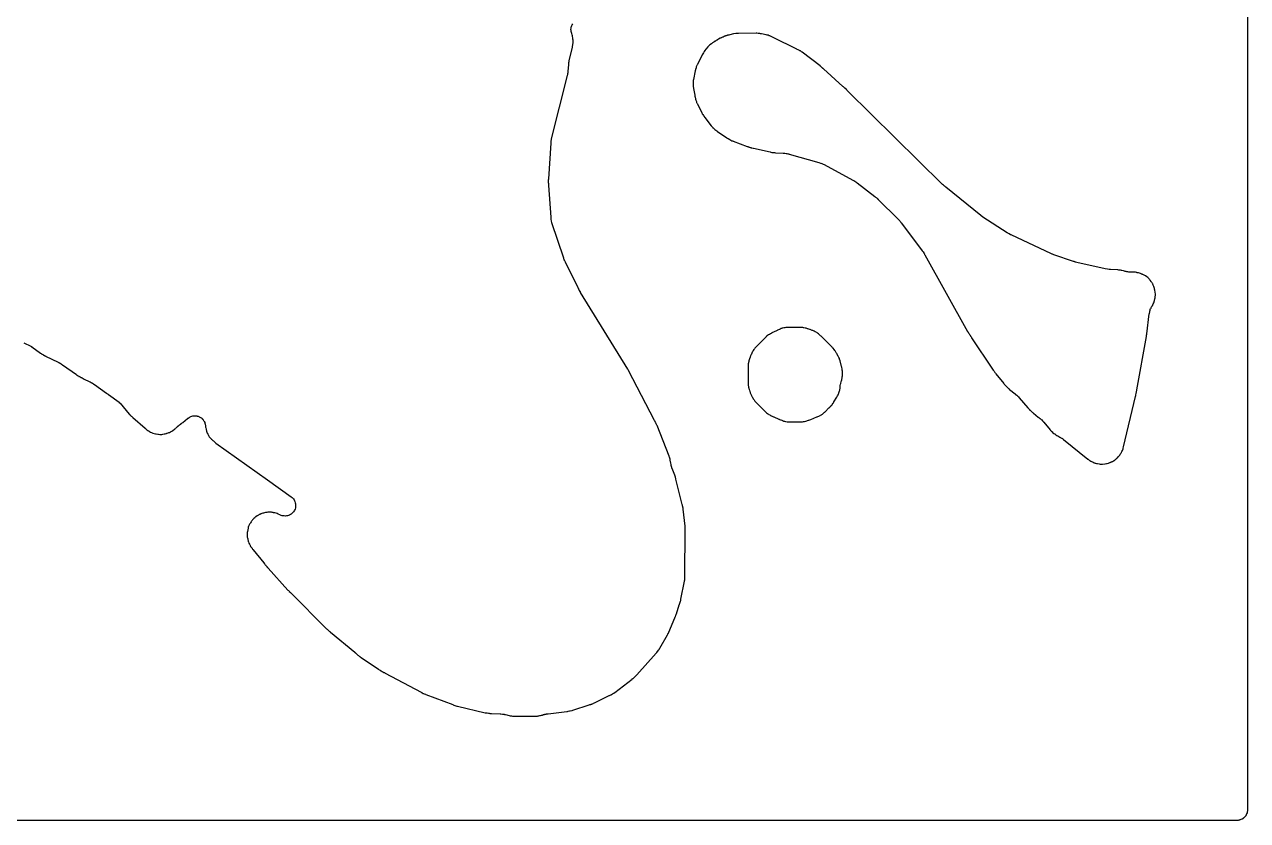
# Model space of a CAD drawing. Header units: millimetres. Extents: x 0 to 300, y 0 to 300.
# Drawn here: x 162.6 to 300.1, y -0.1 to 89.4 of the extents above; entities that cross this region are included whole.
import ezdxf

# ---------------------------------------------------------------- set-up
doc = ezdxf.new("R2010")
doc.units = ezdxf.units.MM
doc.layers.add('CUT', color=7, linetype='CONTINUOUS')

msp = doc.modelspace()

# ---------------------------------------------------------------- linework, layer by layer
at = {"layer": 'CUT'}
for points in [[(300.08, 298.84), (300.08, 1.15), (300.08, 1.14), (300.07, 1.01), (300.07, 0.99), (300.06, 0.97), (300.05, 0.91), (300.05, 0.89), (300.05, 0.88), (300.04, 0.83), (300.03, 0.8), (300.03, 0.79), (300.02, 0.78), (299.98, 0.67), (299.93, 0.56), (299.92, 0.54), (299.88, 0.46), (299.87, 0.46), (299.83, 0.41), (299.82, 0.39), (299.81, 0.37), (299.8, 0.36), (299.77, 0.33), (299.72, 0.28), (299.67, 0.23), (299.64, 0.2), (299.63, 0.19), (299.61, 0.18), (299.59, 0.17), (299.54, 0.13), (299.54, 0.12), (299.46, 0.08), (299.44, 0.07), (299.33, 0.02), (299.22, -0.02), (299.21, -0.03), (299.2, -0.03), (299.17, -0.04), (299.12, -0.05), (299.11, -0.05), (299.09, -0.05), (299.03, -0.06), (299.01, -0.07), (298.99, -0.07), (298.86, -0.08), (298.85, -0.08), (1.15, -0.08)], [(162.53, 53.6), (163.33, 53.23), (163.36, 53.21), (163.37, 53.2), (163.39, 53.19), (163.4, 53.19), (163.43, 53.17), (163.44, 53.16), (164.42, 52.44), (164.43, 52.43), (164.5, 52.38), (164.58, 52.33), (164.6, 52.32), (164.62, 52.31), (164.66, 52.29), (164.67, 52.29), (164.7, 52.27), (164.7, 52.26), (164.71, 52.26), (164.73, 52.25), (164.75, 52.24), (164.75, 52.23), (164.76, 52.22), (164.8, 52.2), (164.81, 52.2), (164.84, 52.18), (164.87, 52.16), (164.88, 52.16), (164.89, 52.16), (164.89, 52.15), (164.92, 52.14), (164.93, 52.14), (164.95, 52.13), (164.96, 52.13), (164.97, 52.12), (164.99, 52.1), (166.4, 51.41), (166.42, 51.41), (166.43, 51.41), (166.43, 51.4), (166.45, 51.4), (166.46, 51.39), (166.49, 51.37), (166.53, 51.35), (166.54, 51.35), (166.55, 51.34), (166.59, 51.32), (166.61, 51.31), (166.62, 51.31), (166.63, 51.3), (166.67, 51.27), (166.7, 51.26), (166.71, 51.25), (166.72, 51.24), (166.75, 51.22), (166.78, 51.2), (166.89, 51.13), (168.46, 50.02), (168.51, 49.98), (168.56, 49.94), (168.62, 49.9), (168.65, 49.88), (168.66, 49.88), (168.72, 49.84), (168.74, 49.83), (168.75, 49.82), (168.78, 49.8), (168.79, 49.8), (168.87, 49.76), (168.9, 49.74), (168.92, 49.74), (168.94, 49.73), (168.95, 49.72), (168.97, 49.71), (168.98, 49.71), (169.01, 49.7), (169.09, 49.66), (169.34, 49.53), (169.9, 49.24), (169.96, 49.21), (169.97, 49.21), (169.98, 49.2), (170.08, 49.15), (170.13, 49.14), (170.14, 49.13), (170.15, 49.13), (170.15, 49.12), (170.16, 49.11), (170.19, 49.1), (170.2, 49.09), (170.22, 49.08), (170.25, 49.06), (170.26, 49.06), (170.27, 49.06), (170.28, 49.04), (170.3, 49.03), (170.31, 49.03), (170.32, 49.02), (170.33, 49.02), (170.34, 49), (170.35, 49), (170.35, 48.99), (170.36, 48.99), (170.38, 48.97), (170.39, 48.97), (170.39, 48.96), (170.42, 48.94), (170.43, 48.93), (170.45, 48.92), (170.49, 48.9), (171.82, 47.95), (171.96, 47.85), (172.01, 47.82), (172.04, 47.79), (173.24, 46.93), (173.25, 46.92), (173.26, 46.91), (173.35, 46.81), (174.38, 45.6), (174.44, 45.53), (174.47, 45.5), (174.49, 45.48), (174.51, 45.46), (174.54, 45.43), (174.58, 45.39), (174.61, 45.36), (174.63, 45.34), (174.76, 45.23), (174.8, 45.2), (176.18, 44), (176.19, 43.99), (176.21, 43.98), (176.23, 43.96), (176.23, 43.95), (176.24, 43.95), (176.25, 43.94), (176.29, 43.89), (176.38, 43.82), (176.48, 43.75), (176.54, 43.72), (176.57, 43.7), (176.58, 43.69), (176.6, 43.68), (176.62, 43.67), (176.67, 43.64), (176.79, 43.57), (176.88, 43.53), (176.97, 43.49), (177.05, 43.46), (177.2, 43.41), (177.33, 43.38), (177.42, 43.36), (177.62, 43.33), (177.69, 43.32), (177.84, 43.31), (177.94, 43.31), (178.04, 43.31), (178.15, 43.33), (178.3, 43.36), (178.35, 43.36), (178.38, 43.37), (178.41, 43.37), (178.52, 43.4), (178.57, 43.42), (178.62, 43.43), (178.66, 43.45), (178.76, 43.48), (178.83, 43.51), (178.87, 43.52), (178.91, 43.54), (179.04, 43.59), (179.16, 43.66), (179.3, 43.76), (179.31, 43.76), (179.33, 43.77), (179.43, 43.85), (179.5, 43.91), (179.52, 43.93), (179.53, 43.93), (179.54, 43.94), (179.55, 43.95), (179.6, 44), (179.61, 44), (179.65, 44.04), (179.66, 44.05), (179.67, 44.06), (179.7, 44.08), (179.73, 44.11), (179.74, 44.12), (179.75, 44.13), (179.76, 44.14), (179.79, 44.16), (179.8, 44.17), (179.81, 44.18), (179.83, 44.2), (179.85, 44.22), (179.87, 44.23), (179.89, 44.25), (179.91, 44.27), (179.94, 44.3), (179.96, 44.31), (180.04, 44.38), (180.06, 44.4), (180.15, 44.46), (180.17, 44.47), (180.22, 44.51), (180.23, 44.52), (180.24, 44.53), (180.3, 44.57), (180.32, 44.59), (180.33, 44.6), (180.34, 44.6), (180.42, 44.66), (180.94, 45.08), (180.99, 45.12), (181, 45.13), (181.12, 45.21), (181.21, 45.26), (181.22, 45.27), (181.32, 45.31), (181.43, 45.35), (181.54, 45.38), (181.66, 45.39), (181.77, 45.4), (181.78, 45.4), (181.79, 45.4), (181.86, 45.39), (181.89, 45.39), (181.9, 45.39), (181.91, 45.39), (181.92, 45.39), (181.93, 45.39), (181.95, 45.39), (181.96, 45.38), (181.98, 45.38), (182, 45.38), (182.02, 45.37), (182.12, 45.35), (182.21, 45.31), (182.24, 45.3), (182.32, 45.25), (182.43, 45.19), (182.44, 45.18), (182.53, 45.12), (182.55, 45.11), (182.61, 45.05), (182.61, 45.04), (182.62, 45.03), (182.65, 45), (182.68, 44.97), (182.69, 44.96), (182.75, 44.87), (182.76, 44.85), (182.82, 44.75), (182.87, 44.65), (182.9, 44.56), (182.93, 44.44), (182.95, 44.28), (182.96, 44.23), (182.97, 44.11), (182.98, 44.06), (182.99, 44.03), (183.03, 43.88), (183.04, 43.81), (183.06, 43.74), (183.07, 43.7), (183.07, 43.69), (183.08, 43.67), (183.08, 43.66), (183.1, 43.57), (183.16, 43.45), (183.17, 43.43), (183.23, 43.32), (183.25, 43.3), (183.3, 43.2), (183.34, 43.12), (183.39, 43.04), (183.47, 42.93), (183.56, 42.83), (183.58, 42.81), (183.6, 42.79), (183.63, 42.76), (183.77, 42.63), (183.84, 42.57), (183.97, 42.47), (184.03, 42.41), (184.13, 42.33), (189.91, 38.21), (192.58, 36.31), (192.69, 36.23), (192.71, 36.21), (192.77, 36.15), (192.84, 36.06), (192.91, 35.96), (192.97, 35.85), (193.01, 35.76), (193.05, 35.63), (193.08, 35.5), (193.09, 35.39), (193.09, 35.27), (193.08, 35.16), (193.06, 35.05), (193.02, 34.92), (192.97, 34.81), (192.92, 34.72), (192.86, 34.62), (192.77, 34.52), (192.68, 34.43), (192.6, 34.36), (192.51, 34.3), (192.39, 34.24), (192.27, 34.19), (192.16, 34.16), (192.06, 34.14), (191.95, 34.13), (191.81, 34.14), (191.67, 34.15), (191.59, 34.17), (191.47, 34.21), (191.32, 34.27), (191.14, 34.36), (191.03, 34.41), (190.91, 34.45), (190.76, 34.49), (190.65, 34.51), (190.62, 34.51), (190.56, 34.53), (190.5, 34.54), (190.47, 34.54), (190.37, 34.56), (190.24, 34.57), (190.21, 34.57), (190.12, 34.57), (189.99, 34.56), (189.97, 34.56), (189.86, 34.55), (189.72, 34.52), (189.58, 34.49), (189.49, 34.47), (189.44, 34.46), (189.4, 34.45), (189.3, 34.42), (189.2, 34.38), (189.18, 34.37), (189.14, 34.35), (189.12, 34.34), (189.11, 34.34), (189.1, 34.33), (189.05, 34.31), (189, 34.29), (188.92, 34.25), (188.84, 34.21), (188.76, 34.16), (188.62, 34.06), (188.55, 34), (188.49, 33.95), (188.38, 33.85), (188.25, 33.71), (188.19, 33.63), (188.13, 33.56), (188.09, 33.5), (188.01, 33.38), (187.97, 33.3), (187.92, 33.22), (187.88, 33.13), (187.86, 33.1), (187.84, 33.05), (187.81, 33), (187.77, 32.89), (187.75, 32.78), (187.71, 32.59), (187.7, 32.55), (187.7, 32.52), (187.68, 32.45), (187.67, 32.4), (187.67, 32.38), (187.65, 32.27), (187.64, 32.14), (187.64, 32.11), (187.64, 32.02), (187.65, 31.89), (187.65, 31.87), (187.66, 31.76), (187.68, 31.67), (187.7, 31.58), (187.73, 31.45), (187.74, 31.4), (187.75, 31.38), (187.77, 31.28), (187.79, 31.22), (187.84, 31.1), (187.89, 30.99), (187.93, 30.93), (187.97, 30.85), (187.98, 30.83), (188.03, 30.73), (188.1, 30.64), (188.15, 30.58), (188.17, 30.56), (188.18, 30.53), (188.19, 30.52), (188.22, 30.47), (188.26, 30.41), (188.27, 30.4), (188.31, 30.34), (189.5, 28.86), (189.58, 28.77), (189.59, 28.76), (189.61, 28.74), (189.63, 28.72), (189.68, 28.66), (189.7, 28.64), (189.74, 28.59), (189.75, 28.58), (189.75, 28.57), (189.81, 28.5), (189.82, 28.49), (189.83, 28.48), (189.84, 28.47), (189.85, 28.46), (189.86, 28.45), (189.87, 28.44), (189.88, 28.43), (189.9, 28.41), (189.9, 28.4), (189.91, 28.39), (189.94, 28.36), (189.96, 28.33), (189.97, 28.32), (189.98, 28.31), (189.99, 28.29), (190, 28.28), (192.23, 25.82), (192.27, 25.77), (192.31, 25.73), (192.36, 25.68), (192.38, 25.66), (192.46, 25.58), (192.48, 25.56), (192.54, 25.5), (192.54, 25.49), (196.55, 21.47), (196.62, 21.41), (196.8, 21.26), (196.82, 21.24), (196.83, 21.23), (196.85, 21.21), (196.89, 21.18), (196.91, 21.16), (196.93, 21.15), (197, 21.09), (197.01, 21.09), (199.73, 18.82), (199.75, 18.8), (199.81, 18.75), (199.82, 18.74), (199.89, 18.68), (199.95, 18.63), (200, 18.59), (200.01, 18.58), (200.04, 18.55), (200.05, 18.54), (200.08, 18.52), (200.14, 18.46), (200.15, 18.46), (200.23, 18.39), (200.26, 18.37), (200.29, 18.36), (200.34, 18.32), (200.39, 18.28), (200.47, 18.23), (202.41, 16.92), (202.46, 16.88), (202.49, 16.87), (202.49, 16.86), (202.58, 16.81), (202.6, 16.8), (202.61, 16.79), (202.64, 16.77), (202.68, 16.75), (202.69, 16.74), (202.73, 16.72), (202.75, 16.71), (202.77, 16.7), (202.79, 16.68), (202.8, 16.68), (202.83, 16.66), (202.84, 16.65), (202.86, 16.64), (202.92, 16.61), (202.98, 16.57), (203.07, 16.54), (203.11, 16.52), (203.16, 16.49), (207.21, 14.34), (207.23, 14.33), (207.25, 14.32), (207.27, 14.31), (207.31, 14.28), (207.44, 14.21), (207.46, 14.2), (207.53, 14.17), (207.67, 14.11), (207.72, 14.09), (210.77, 12.94), (210.78, 12.93), (210.88, 12.88), (211, 12.84), (211.2, 12.78), (211.27, 12.76), (214.41, 12.04), (214.51, 12.02), (214.55, 12.02), (214.56, 12.01), (214.6, 12.01), (214.75, 11.99), (214.79, 11.98), (214.83, 11.97), (214.84, 11.97), (214.93, 11.95), (215.08, 11.94), (215.11, 11.94), (216.08, 11.9), (216.13, 11.9), (216.16, 11.9), (216.34, 11.89), (216.37, 11.89), (216.4, 11.88), (216.45, 11.88), (216.52, 11.86), (216.57, 11.85), (216.6, 11.85), (216.62, 11.85), (216.65, 11.84), (216.68, 11.84), (216.69, 11.84), (216.83, 11.8), (216.94, 11.77), (216.95, 11.77), (217.08, 11.73), (217.19, 11.7), (217.23, 11.7), (217.28, 11.69), (217.3, 11.69), (217.35, 11.68), (217.46, 11.66), (217.6, 11.65), (217.7, 11.65), (220.07, 11.66), (220.16, 11.66), (220.26, 11.66), (220.36, 11.68), (220.42, 11.69), (220.43, 11.69), (220.54, 11.71), (220.6, 11.72), (220.73, 11.75), (220.82, 11.77), (220.88, 11.8), (220.89, 11.8), (220.91, 11.81), (220.92, 11.81), (220.94, 11.82), (220.99, 11.83), (221.06, 11.85), (221.11, 11.87), (221.12, 11.87), (221.24, 11.89), (221.3, 11.9), (221.36, 11.9), (221.38, 11.91), (221.46, 11.92), (223.57, 12.18), (223.61, 12.18), (223.65, 12.19), (223.72, 12.2), (223.89, 12.23), (223.96, 12.24), (224.17, 12.29), (224.26, 12.32), (226.1, 12.92), (226.16, 12.94), (226.2, 12.95), (226.21, 12.95), (226.24, 12.96), (226.27, 12.97), (226.31, 12.98), (226.36, 13), (226.38, 13.01), (226.42, 13.03), (226.43, 13.03), (226.44, 13.04), (226.46, 13.05), (226.52, 13.07), (226.54, 13.08), (226.57, 13.09), (226.67, 13.14), (228.32, 13.96), (228.37, 13.97), (228.5, 14.03), (228.54, 14.05), (228.56, 14.06), (228.57, 14.07), (228.59, 14.08), (228.62, 14.09), (228.64, 14.1), (228.67, 14.12), (228.68, 14.13), (228.72, 14.15), (228.74, 14.16), (228.75, 14.17), (228.83, 14.22), (228.85, 14.24), (228.87, 14.25), (228.88, 14.25), (228.95, 14.31), (228.97, 14.32), (230.92, 15.82), (230.93, 15.83), (231, 15.88), (231.01, 15.88), (231.05, 15.91), (231.18, 16.02), (231.3, 16.14), (231.34, 16.19), (231.35, 16.2), (231.43, 16.28), (233.63, 18.74), (233.7, 18.81), (233.89, 19.06), (233.88, 19.06), (233.95, 19.15), (234, 19.24), (234.01, 19.26), (234.02, 19.28), (234.03, 19.3), (234.89, 20.79), (234.92, 20.85), (234.93, 20.87), (234.97, 20.96), (234.98, 20.99), (235.02, 21.07), (235.04, 21.1), (235.71, 22.71), (235.75, 22.8), (235.77, 22.85), (235.78, 22.88), (235.81, 22.96), (235.83, 23), (235.84, 23.03), (235.85, 23.06), (235.88, 23.14), (236.21, 24.14), (236.22, 24.17), (236.23, 24.22), (236.26, 24.33), (236.31, 24.46), (236.32, 24.48), (236.33, 24.51), (236.37, 24.68), (236.39, 24.78), (236.79, 26.82), (236.8, 26.84), (236.8, 26.86), (236.82, 26.95), (236.84, 27.09), (236.85, 27.26), (236.85, 27.4), (236.88, 32.56), (236.88, 32.57), (236.88, 32.79), (236.87, 32.96), (236.86, 33.01), (236.64, 34.9), (236.63, 35.01), (236.62, 35.12), (236.6, 35.2), (236.59, 35.23), (236.57, 35.36), (236.55, 35.44), (235.84, 38.26), (235.82, 38.33), (235.82, 38.35), (235.81, 38.37), (235.8, 38.41), (235.79, 38.44), (235.77, 38.5), (235.77, 38.51), (235.74, 38.62), (235.71, 38.72), (235.4, 39.49), (235.39, 39.52), (235.38, 39.55), (235.37, 39.55), (235.36, 39.58), (235.33, 39.7), (235.31, 39.8), (235.29, 39.87), (235.29, 39.88), (235.29, 39.91), (235.28, 39.92), (235.25, 40.07), (235.25, 40.1), (235.24, 40.18), (235.23, 40.2), (235.23, 40.24), (235.2, 40.41), (235.18, 40.52), (235.15, 40.62), (235.11, 40.74), (235.08, 40.81), (235.06, 40.88), (233.71, 44.29), (233.68, 44.35), (233.64, 44.43), (233.61, 44.51), (233.57, 44.6), (233.56, 44.62), (233.55, 44.65), (233.5, 44.77), (233.49, 44.78), (233.48, 44.8), (233.47, 44.82), (233.44, 44.88), (230.52, 50.48), (230.5, 50.51), (230.49, 50.52), (230.47, 50.56), (230.44, 50.62), (230.43, 50.63), (230.42, 50.65), (225.12, 59.26), (225.12, 59.27), (225.09, 59.32), (225.07, 59.35), (225.06, 59.36), (225, 59.46), (224.98, 59.49), (224.97, 59.5), (224.96, 59.54), (224.93, 59.6), (224.92, 59.62), (224.91, 59.64), (224.91, 59.65), (224.88, 59.7), (224.87, 59.72), (224.86, 59.74), (224.85, 59.75), (224.83, 59.79), (223.41, 62.66), (223.38, 62.72), (223.34, 62.8), (223.32, 62.82), (223.32, 62.83), (223.31, 62.84), (223.31, 62.85), (223.3, 62.88), (223.28, 62.94), (223.25, 63.04), (223.22, 63.1), (221.89, 67.09), (221.84, 67.31), (221.84, 67.32), (221.82, 67.46), (221.81, 67.57), (221.81, 67.62), (221.81, 67.64), (221.81, 67.73), (221.54, 71.28), (221.54, 71.34), (221.54, 71.37), (221.53, 71.47), (221.51, 71.59), (221.5, 71.72), (221.51, 71.87), (221.51, 71.9), (221.53, 72.03), (221.81, 76.05), (221.81, 76.13), (221.81, 76.18), (221.82, 76.32), (221.83, 76.42), (221.85, 76.53), (223.64, 83.62), (223.64, 83.64), (223.65, 83.66), (223.65, 83.68), (223.68, 83.75), (223.7, 83.86), (223.72, 83.98), (223.73, 84.07), (223.74, 84.13), (223.78, 84.83), (223.78, 84.9), (223.78, 84.93), (223.78, 84.99), (223.79, 85), (223.81, 85.1), (223.81, 85.13), (223.81, 85.15), (223.82, 85.18), (223.82, 85.22), (223.83, 85.29), (223.83, 85.31), (224.19, 86.8), (224.2, 86.84), (224.21, 86.89), (224.22, 86.96), (224.24, 87.06), (224.25, 87.14), (224.26, 87.17), (224.26, 87.21), (224.27, 87.27), (224.28, 87.4), (224.28, 87.43), (224.28, 87.52), (224.27, 87.65), (224.26, 87.67), (224.24, 87.88), (224.22, 88.02), (224.19, 88.15), (224.18, 88.18), (224.16, 88.22), (224.12, 88.34), (224.08, 88.47), (224.06, 88.58), (224.05, 88.7), (224.04, 88.82), (224.05, 88.94), (224.07, 89.05), (224.09, 89.14), (224.13, 89.24), (224.18, 89.33), (224.25, 89.44)]]:
    msp.add_lwpolyline(points, dxfattribs=at)
for points in [[(237.95, 81.43), (237.95, 81.38), (237.96, 81.35), (237.96, 81.32), (237.99, 81.21), (238, 81.19), (238, 81.18), (238, 81.17), (238.02, 81.08), (238.02, 81.06), (238.04, 80.97), (238.08, 80.87), (238.13, 80.73), (238.13, 80.72), (238.14, 80.69), (238.16, 80.62), (238.19, 80.56), (238.22, 80.5), (238.24, 80.46), (238.24, 80.45), (238.74, 79.45), (238.78, 79.37), (238.79, 79.36), (238.8, 79.34), (238.86, 79.24), (238.93, 79.13), (238.98, 79.05), (239.07, 78.93), (239.09, 78.91), (239.81, 77.99), (239.85, 77.94), (239.88, 77.9), (239.91, 77.86), (239.94, 77.84), (239.96, 77.81), (239.99, 77.79), (240, 77.77), (240.01, 77.76), (240.04, 77.73), (240.2, 77.58), (240.32, 77.48), (240.39, 77.43), (240.41, 77.42), (240.43, 77.41), (240.45, 77.39), (240.47, 77.38), (240.49, 77.36), (241.57, 76.62), (241.61, 76.6), (241.67, 76.56), (241.69, 76.55), (241.88, 76.43), (241.99, 76.36), (242.11, 76.31), (242.18, 76.29), (242.19, 76.29), (242.21, 76.29), (242.23, 76.28), (242.25, 76.27), (242.27, 76.26), (243.85, 75.67), (243.88, 75.66), (243.93, 75.64), (243.95, 75.63), (243.96, 75.62), (243.99, 75.61), (244.07, 75.58), (244.08, 75.58), (244.1, 75.57), (244.12, 75.57), (244.19, 75.55), (244.2, 75.55), (244.22, 75.54), (244.23, 75.54), (244.24, 75.54), (244.26, 75.53), (244.29, 75.52), (244.37, 75.5), (244.38, 75.49), (244.51, 75.46), (244.54, 75.46), (246.43, 75.05), (246.49, 75.03), (246.6, 75), (246.72, 74.99), (246.93, 74.97), (247.04, 74.96), (247.05, 74.96), (247.87, 74.91), (247.94, 74.91), (247.95, 74.91), (248.05, 74.91), (248.09, 74.9), (248.21, 74.88), (248.31, 74.87), (248.42, 74.84), (248.51, 74.82), (248.56, 74.81), (251.9, 73.86), (252.1, 73.8), (252.12, 73.79), (252.13, 73.79), (252.25, 73.73), (252.31, 73.71), (252.37, 73.69), (252.38, 73.68), (252.39, 73.68), (252.48, 73.62), (255.7, 71.89), (255.71, 71.89), (255.73, 71.88), (255.81, 71.84), (255.84, 71.82), (255.86, 71.81), (255.89, 71.79), (255.9, 71.79), (255.91, 71.78), (255.98, 71.74), (256.03, 71.7), (256.06, 71.68), (256.07, 71.68), (256.1, 71.65), (256.13, 71.63), (256.22, 71.57), (258.2, 70.05), (258.28, 69.98), (258.33, 69.93), (258.35, 69.92), (258.38, 69.89), (258.39, 69.88), (258.44, 69.84), (258.49, 69.79), (258.51, 69.78), (258.54, 69.76), (258.55, 69.74), (258.58, 69.72), (260.81, 67.48), (260.87, 67.42), (260.9, 67.4), (260.95, 67.35), (260.96, 67.34), (260.99, 67.3), (261.04, 67.23), (261.08, 67.18), (261.09, 67.17), (261.09, 67.16), (261.1, 67.15), (261.11, 67.14), (261.16, 67.08), (261.16, 67.07), (261.18, 67.05), (263.52, 63.95), (263.58, 63.87), (263.59, 63.86), (263.61, 63.83), (263.61, 63.82), (263.69, 63.7), (263.71, 63.67), (263.72, 63.65), (263.73, 63.64), (263.76, 63.58), (263.78, 63.54), (263.79, 63.53), (263.81, 63.48), (268.62, 54.88), (268.63, 54.87), (268.67, 54.8), (268.69, 54.76), (268.72, 54.72), (268.74, 54.68), (268.75, 54.67), (268.76, 54.65), (268.78, 54.62), (268.78, 54.61), (268.82, 54.55), (268.83, 54.54), (268.85, 54.51), (268.86, 54.49), (268.89, 54.46), (268.89, 54.45), (268.92, 54.4), (268.94, 54.38), (268.95, 54.36), (268.97, 54.33), (268.98, 54.3), (268.99, 54.29), (269, 54.28), (269, 54.27), (269.04, 54.2), (269.05, 54.19), (269.07, 54.15), (271.43, 50.62), (271.49, 50.54), (271.53, 50.49), (271.59, 50.41), (271.69, 50.28), (271.74, 50.2), (271.8, 50.12), (272.68, 49.02), (272.73, 48.97), (272.81, 48.88), (272.92, 48.75), (272.98, 48.68), (273.05, 48.62), (273.18, 48.51), (273.22, 48.47), (273.24, 48.45), (273.25, 48.44), (273.27, 48.43), (273.34, 48.36), (273.97, 47.85), (273.98, 47.84), (274, 47.82), (274.05, 47.77), (274.06, 47.77), (274.13, 47.71), (274.15, 47.7), (274.17, 47.68), (274.2, 47.66), (274.2, 47.65), (274.23, 47.63), (274.29, 47.57), (274.3, 47.56), (274.32, 47.54), (274.42, 47.42), (275.39, 46.3), (275.4, 46.29), (275.48, 46.19), (275.56, 46.09), (275.59, 46.06), (275.61, 46.04), (275.63, 46.02), (275.68, 45.98), (275.78, 45.89), (275.79, 45.88), (275.86, 45.82), (275.9, 45.78), (275.92, 45.77), (275.97, 45.73), (275.99, 45.71), (276.01, 45.69), (276.03, 45.68), (276.54, 45.26), (276.63, 45.19), (276.65, 45.18), (276.78, 45.09), (276.86, 45.02), (276.88, 45), (276.9, 44.98), (276.91, 44.97), (277.02, 44.85), (277.02, 44.84), (277.04, 44.82), (277.11, 44.74), (277.13, 44.71), (277.16, 44.68), (277.17, 44.67), (277.89, 43.82), (277.95, 43.76), (277.95, 43.75), (277.99, 43.71), (278, 43.7), (278.02, 43.68), (278.07, 43.62), (278.08, 43.61), (278.11, 43.58), (278.21, 43.5), (278.31, 43.42), (278.41, 43.36), (278.42, 43.35), (278.44, 43.33), (278.53, 43.26), (278.63, 43.2), (278.73, 43.15), (278.74, 43.15), (278.97, 43.01), (278.98, 43), (279.04, 42.97), (279.06, 42.96), (279.08, 42.94), (279.16, 42.9), (279.18, 42.89), (279.19, 42.88), (279.25, 42.85), (279.27, 42.84), (279.34, 42.78), (279.35, 42.78), (279.38, 42.75), (279.4, 42.73), (282.14, 40.53), (282.16, 40.52), (282.17, 40.52), (282.19, 40.5), (282.22, 40.47), (282.27, 40.43), (282.29, 40.42), (282.36, 40.36), (282.46, 40.3), (282.56, 40.25), (282.66, 40.21), (282.73, 40.17), (282.86, 40.12), (282.92, 40.1), (282.97, 40.09), (283.11, 40.05), (283.23, 40.02), (283.4, 39.99), (283.51, 39.97), (283.61, 39.97), (283.69, 39.97), (283.79, 39.97), (284.03, 39.99), (284.03, 40), (284.09, 40), (284.23, 40.03), (284.31, 40.05), (284.45, 40.09), (284.59, 40.15), (284.63, 40.16), (284.64, 40.16), (284.7, 40.18), (284.72, 40.18), (284.77, 40.21), (284.81, 40.22), (284.84, 40.24), (284.88, 40.26), (284.91, 40.27), (285.02, 40.33), (285.08, 40.37), (285.09, 40.38), (285.11, 40.39), (285.17, 40.44), (285.18, 40.44), (285.27, 40.51), (285.36, 40.59), (285.4, 40.64), (285.47, 40.69), (285.54, 40.77), (285.61, 40.85), (285.72, 40.99), (285.78, 41.07), (285.83, 41.15), (285.84, 41.17), (285.85, 41.18), (285.88, 41.24), (285.9, 41.28), (285.91, 41.29), (285.93, 41.33), (285.96, 41.38), (285.96, 41.39), (286.01, 41.49), (286.05, 41.59), (286.09, 41.68), (286.11, 41.77), (286.14, 41.9), (287.49, 47.56), (287.5, 47.59), (287.52, 47.66), (287.53, 47.71), (287.54, 47.76), (287.57, 47.91), (287.58, 47.98), (287.58, 47.99), (287.59, 48.05), (287.6, 48.09), (287.6, 48.11), (287.6, 48.12), (287.61, 48.17), (287.62, 48.24), (287.63, 48.27), (287.63, 48.3), (288.71, 54.31), (288.74, 54.45), (288.74, 54.5), (288.75, 54.53), (288.75, 54.56), (288.75, 54.58), (288.76, 54.61), (289.04, 56.84), (289.06, 56.89), (289.07, 56.94), (289.07, 56.98), (289.08, 57.04), (289.09, 57.07), (289.1, 57.14), (289.1, 57.17), (289.12, 57.25), (289.15, 57.34), (289.19, 57.44), (289.2, 57.45), (289.2, 57.46), (289.21, 57.47), (289.23, 57.51), (289.26, 57.56), (289.26, 57.57), (289.3, 57.63), (289.34, 57.7), (289.34, 57.71), (289.36, 57.74), (289.37, 57.76), (289.38, 57.77), (289.44, 57.87), (289.48, 57.97), (289.54, 58.11), (289.58, 58.2), (289.6, 58.29), (289.61, 58.33), (289.62, 58.34), (289.67, 58.55), (289.69, 58.64), (289.7, 58.74), (289.72, 59), (289.72, 59.09), (289.72, 59.1), (289.71, 59.25), (289.69, 59.33), (289.7, 59.33), (289.67, 59.49), (289.67, 59.52), (289.66, 59.52), (289.64, 59.63), (289.62, 59.71), (289.59, 59.83), (289.55, 59.94), (289.49, 60.07), (289.48, 60.08), (289.47, 60.1), (289.46, 60.12), (289.46, 60.13), (289.44, 60.17), (289.42, 60.2), (289.42, 60.21), (289.39, 60.27), (289.35, 60.34), (289.3, 60.41), (289.25, 60.49), (289.14, 60.62), (289.12, 60.65), (289.08, 60.69), (289.05, 60.73), (289.01, 60.78), (288.97, 60.82), (288.97, 60.83), (288.87, 60.92), (288.77, 61), (288.61, 61.11), (288.47, 61.19), (288.39, 61.23), (288.31, 61.27), (288.26, 61.29), (288.24, 61.3), (288.22, 61.31), (288.17, 61.33), (288.12, 61.35), (288.04, 61.38), (287.94, 61.42), (287.83, 61.45), (287.74, 61.46), (287.71, 61.47), (287.7, 61.47), (287.69, 61.47), (287.65, 61.49), (287.62, 61.49), (287.61, 61.49), (287.47, 61.52), (287.32, 61.53), (287, 61.53), (286.93, 61.54), (286.83, 61.54), (286.76, 61.55), (286.74, 61.55), (286.73, 61.55), (286.64, 61.57), (286.58, 61.58), (286.52, 61.59), (286.45, 61.6), (286.41, 61.61), (286.37, 61.62), (286.34, 61.63), (286.25, 61.65), (286.13, 61.68), (285.97, 61.72), (285.93, 61.73), (285.79, 61.76), (285.77, 61.76), (285.74, 61.77), (285.68, 61.77), (285.62, 61.78), (285.5, 61.79), (285.47, 61.79), (284.69, 61.82), (284.59, 61.83), (284.53, 61.83), (284.33, 61.86), (284.06, 61.9), (280.89, 62.64), (280.74, 62.67), (280.7, 62.69), (280.64, 62.71), (280.6, 62.72), (280.53, 62.75), (278.31, 63.49), (278.29, 63.49), (278.14, 63.55), (278.12, 63.57), (278.04, 63.61), (273.52, 65.72), (273.46, 65.74), (273.45, 65.75), (273.29, 65.84), (273.27, 65.85), (273.23, 65.87), (273.21, 65.88), (273.2, 65.89), (273.12, 65.93), (273.1, 65.95), (273.06, 65.97), (270.33, 67.72), (270.31, 67.74), (270.28, 67.76), (270.15, 67.86), (270.11, 67.89), (266.16, 71.09), (266.12, 71.13), (266.09, 71.15), (266.08, 71.16), (266.07, 71.17), (266.05, 71.19), (266, 71.22), (265.98, 71.24), (265.97, 71.25), (265.95, 71.26), (265.91, 71.3), (265.9, 71.3), (265.8, 71.39), (265.76, 71.42), (255.11, 81.93), (255.1, 81.94), (255.09, 81.95), (255.06, 81.99), (254.99, 82.07), (254.98, 82.08), (254.95, 82.11), (254.82, 82.22), (254.8, 82.23), (254.79, 82.25), (254.7, 82.32), (254.69, 82.33), (254.67, 82.35), (254.65, 82.37), (254.61, 82.4), (254.6, 82.41), (252.42, 84.37), (252.38, 84.41), (252.35, 84.43), (252.34, 84.44), (252.32, 84.46), (252.29, 84.49), (252.28, 84.5), (252.17, 84.6), (252.08, 84.67), (252.06, 84.68), (252.03, 84.71), (250.03, 86.24), (249.95, 86.3), (249.94, 86.31), (249.93, 86.31), (249.91, 86.32), (249.89, 86.34), (249.88, 86.35), (249.82, 86.39), (249.76, 86.42), (249.71, 86.45), (249.66, 86.48), (249.63, 86.49), (249.56, 86.53), (249.46, 86.57), (249.43, 86.58), (246.75, 87.92), (246.63, 87.98), (246.52, 88.03), (246.39, 88.08), (246.38, 88.08), (246.3, 88.11), (246.2, 88.15), (246.12, 88.16), (246.09, 88.17), (245.99, 88.19), (245.45, 88.31), (245.43, 88.31), (245.34, 88.33), (245.28, 88.34), (245.23, 88.35), (245.15, 88.36), (245.08, 88.37), (244.93, 88.38), (244.84, 88.38), (242.87, 88.37), (242.85, 88.37), (242.72, 88.36), (242.63, 88.35), (242.55, 88.34), (242.34, 88.3), (242.3, 88.3), (242.16, 88.28), (241.77, 88.18), (241.74, 88.18), (241.64, 88.15), (241.62, 88.14), (241.59, 88.13), (241.58, 88.13), (241.55, 88.12), (241.54, 88.12), (241.48, 88.1), (241.46, 88.1), (241.45, 88.09), (241.44, 88.09), (241.41, 88.08), (241.36, 88.06), (241.35, 88.06), (241.32, 88.04), (241.31, 88.04), (241.29, 88.03), (241.25, 88.01), (241.24, 88.01), (241.23, 88), (241.22, 88), (241.21, 87.99), (241.2, 87.99), (241.19, 87.99), (241.17, 87.98), (241.13, 87.96), (241.11, 87.95), (241.09, 87.94), (241.08, 87.94), (241.07, 87.93), (241.01, 87.91), (241, 87.91), (240.95, 87.88), (240.92, 87.87), (240.86, 87.84), (240.82, 87.82), (240.62, 87.71), (240.6, 87.7), (240.49, 87.64), (240.46, 87.62), (240.44, 87.61), (240.42, 87.6), (240.36, 87.57), (240.27, 87.51), (240.24, 87.5), (240.19, 87.47), (240.15, 87.44), (240.14, 87.44), (240.08, 87.4), (240.03, 87.36), (239.94, 87.29), (239.92, 87.28), (239.83, 87.21), (239.82, 87.21), (239.65, 87.08), (239.53, 86.98), (239.48, 86.93), (239.42, 86.86), (239.24, 86.65), (239.18, 86.58), (239.07, 86.43), (239.01, 86.33), (238.92, 86.18), (238.84, 86.06), (238.77, 85.94), (238.24, 84.87), (238.23, 84.85), (238.16, 84.7), (238.12, 84.61), (238.09, 84.51), (238.06, 84.38), (238.05, 84.37), (238.05, 84.36), (238.04, 84.33), (238.02, 84.27), (237.99, 84.16), (237.8, 83.2), (237.78, 83.06), (237.77, 82.92), (237.76, 82.79), (237.76, 82.69), (237.76, 82.59), (237.77, 82.48), (237.78, 82.36), (237.79, 82.29), (237.8, 82.22), (237.81, 82.19), (237.81, 82.17)], [(243.98, 48.71), (243.98, 48.7), (243.99, 48.69), (243.99, 48.67), (244, 48.61), (244, 48.6), (244.02, 48.5), (244.03, 48.45), (244.05, 48.39), (244.06, 48.35), (244.09, 48.28), (244.09, 48.26), (244.14, 48.12), (244.16, 48.07), (244.17, 48.05), (244.17, 48.03), (244.18, 48), (244.19, 47.99), (244.22, 47.9), (244.29, 47.74), (244.33, 47.68), (244.34, 47.65), (244.34, 47.64), (244.36, 47.62), (244.37, 47.59), (244.4, 47.54), (244.43, 47.47), (244.44, 47.46), (244.45, 47.44), (244.46, 47.42), (244.47, 47.4), (244.48, 47.37), (244.51, 47.33), (244.53, 47.29), (244.54, 47.27), (244.61, 47.19), (244.61, 47.18), (244.72, 47.04), (244.81, 46.93), (244.86, 46.88), (245.81, 45.93), (245.86, 45.88), (245.9, 45.84), (246.01, 45.74), (246.11, 45.66), (246.16, 45.63), (246.17, 45.62), (246.22, 45.59), (246.27, 45.55), (246.37, 45.49), (246.45, 45.45), (246.57, 45.39), (246.59, 45.38), (246.6, 45.38), (246.61, 45.37), (246.64, 45.36), (246.71, 45.32), (246.74, 45.31), (246.79, 45.29), (246.81, 45.28), (246.84, 45.27), (247.41, 45.02), (247.43, 45.01), (247.47, 44.99), (247.59, 44.94), (247.63, 44.93), (247.73, 44.9), (247.75, 44.89), (247.8, 44.87), (247.85, 44.85), (247.91, 44.82), (247.94, 44.81), (248.04, 44.78), (248.14, 44.76), (248.34, 44.73), (248.43, 44.72), (248.52, 44.72), (249.92, 44.72), (250.05, 44.73), (250.17, 44.75), (250.3, 44.77), (250.45, 44.8), (250.55, 44.83), (250.64, 44.86), (250.75, 44.91), (250.77, 44.91), (250.87, 44.94), (250.89, 44.94), (251, 44.99), (251.67, 45.28), (251.68, 45.28), (251.72, 45.3), (251.73, 45.3), (251.74, 45.3), (251.75, 45.31), (251.9, 45.37), (251.98, 45.41), (252.03, 45.44), (252.05, 45.45), (252.07, 45.46), (252.08, 45.46), (252.18, 45.52), (252.24, 45.56), (252.29, 45.6), (252.41, 45.69), (252.54, 45.8), (252.56, 45.82), (252.58, 45.84), (252.6, 45.86), (253.03, 46.29), (253.05, 46.31), (253.06, 46.31), (253.08, 46.34), (253.09, 46.34), (253.13, 46.38), (253.15, 46.4), (253.18, 46.42), (253.19, 46.43), (253.21, 46.45), (253.22, 46.46), (253.24, 46.48), (253.25, 46.49), (253.26, 46.5), (253.34, 46.59), (253.41, 46.68), (253.49, 46.8), (253.53, 46.86), (253.57, 46.92), (253.6, 46.97), (253.91, 47.49), (253.93, 47.52), (253.94, 47.53), (253.95, 47.55), (254.01, 47.65), (254.06, 47.75), (254.1, 47.85), (254.11, 47.88), (254.14, 47.94), (254.15, 47.99), (254.16, 48.01), (254.17, 48.07), (254.18, 48.09), (254.18, 48.1), (254.18, 48.11), (254.2, 48.16), (254.21, 48.19), (254.21, 48.2), (254.24, 48.29), (254.26, 48.38), (254.28, 48.48), (254.29, 48.56), (254.29, 48.62), (254.3, 48.65), (254.31, 48.72), (254.31, 48.79), (254.34, 48.94), (254.35, 49.02), (254.37, 49.08), (254.4, 49.2), (254.41, 49.22), (254.41, 49.23), (254.42, 49.27), (254.44, 49.33), (254.44, 49.34), (254.47, 49.44), (254.49, 49.54), (254.51, 49.63), (254.52, 49.71), (254.53, 49.76), (254.54, 49.88), (254.54, 49.98), (254.54, 50.29), (254.54, 50.4), (254.53, 50.51), (254.51, 50.62), (254.47, 50.85), (254.46, 50.93), (254.34, 51.42), (254.33, 51.42), (254.31, 51.5), (254.28, 51.6), (254.26, 51.66), (254.25, 51.69), (254.24, 51.7), (254.23, 51.74), (254.22, 51.77), (254.21, 51.8), (254.2, 51.84), (254.16, 51.94), (254.1, 52.04), (254.08, 52.07), (253.96, 52.31), (253.92, 52.39), (253.89, 52.43), (253.89, 52.44), (253.86, 52.48), (253.82, 52.56), (253.74, 52.68), (253.7, 52.74), (253.62, 52.85), (253.51, 52.98), (253.44, 53.05), (253.39, 53.1), (252.15, 54.34), (252.09, 54.39), (251.92, 54.54), (251.84, 54.61), (251.73, 54.69), (251.66, 54.74), (251.5, 54.84), (251.36, 54.91), (251.23, 54.97), (251.16, 55), (250.91, 55.1), (250.87, 55.11), (250.76, 55.15), (250.65, 55.18), (250.63, 55.18), (250.56, 55.21), (250.46, 55.24), (250.37, 55.26), (250.2, 55.29), (250.16, 55.3), (250.09, 55.31), (250.01, 55.32), (249.88, 55.33), (249.78, 55.33), (248.49, 55.32), (248.42, 55.32), (248.32, 55.31), (248.31, 55.31), (248.3, 55.31), (248.2, 55.31), (248.09, 55.3), (247.95, 55.27), (247.82, 55.24), (247.79, 55.23), (247.74, 55.21), (247.69, 55.2), (247.66, 55.19), (247.56, 55.15), (247.48, 55.11), (247.46, 55.1), (247.35, 55.06), (247.24, 55.01), (247.2, 54.99), (246.79, 54.8), (246.7, 54.76), (246.62, 54.71), (246.6, 54.7), (246.56, 54.67), (246.55, 54.66), (246.47, 54.61), (246.43, 54.59), (246.36, 54.56), (246.34, 54.55), (246.23, 54.49), (246.13, 54.41), (246.03, 54.33), (246.01, 54.31), (245.98, 54.28), (245.9, 54.2), (245.89, 54.2), (245.87, 54.18), (245.86, 54.17), (245.36, 53.66), (244.93, 53.22), (244.87, 53.16), (244.86, 53.15), (244.79, 53.08), (244.78, 53.08), (244.72, 53), (244.7, 52.98), (244.65, 52.91), (244.59, 52.84), (244.52, 52.74), (244.46, 52.64), (244.44, 52.6), (244.42, 52.56), (244.39, 52.51), (244.38, 52.48), (244.36, 52.43), (244.35, 52.41), (244.34, 52.39), (244.32, 52.34), (244.31, 52.33), (244.3, 52.29), (244.23, 52.12), (244.22, 52.1), (244.19, 52.04), (244.17, 51.97), (244.17, 51.96), (244.15, 51.94), (244.13, 51.87), (244.12, 51.85), (244.1, 51.81), (244.06, 51.69), (244.03, 51.57), (244.02, 51.5), (244.01, 51.48), (244, 51.43), (243.99, 51.36), (243.98, 51.32), (243.97, 51.28), (243.96, 51.22), (243.96, 51.21), (243.96, 51.2), (243.94, 51.11), (243.94, 51), (243.94, 50.96), (243.94, 50.93), (243.94, 50.92), (243.94, 50.86), (243.94, 50.8), (243.95, 49.12), (243.95, 48.98), (243.96, 48.85), (243.96, 48.82), (243.98, 48.73), (243.98, 48.72)]]:
    msp.add_lwpolyline(points, close=True, dxfattribs=at)

doc.saveas('drawing.dxf')
